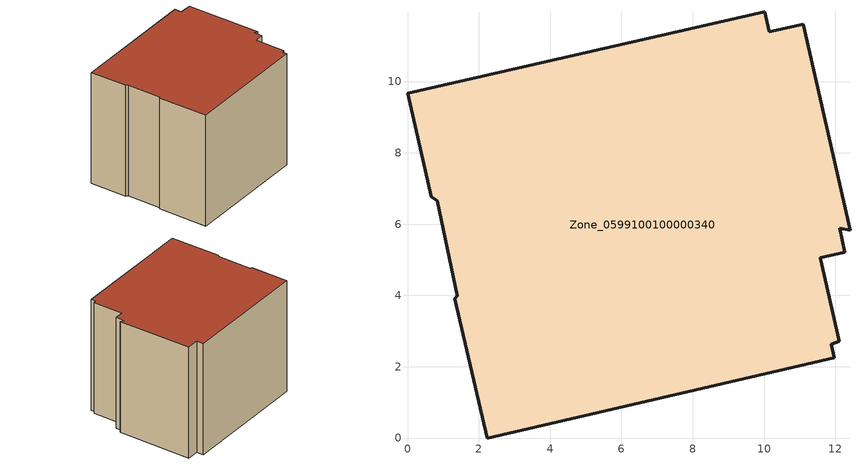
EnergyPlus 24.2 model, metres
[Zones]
Zone_0599100100000340
 floor ground (C_G): 12.12,5.89 12.26,5.21 11.58,5.05 12.11,2.72 11.89,2.63 11.97,2.25 2.23,0 1.33,3.9 1.4,3.99 0.84,6.66 0.67,6.77 0,9.68 10.03,11.95 10.15,11.4 11.1,11.61 12.41,5.83 z0
 wall outside (C_F): 10.15,11.4 10.03,11.95 0,9.68 0.67,6.77 0.84,6.66 1.4,3.99 1.33,3.9 2.23,0 11.97,2.25 11.89,2.63 12.11,2.72 11.58,5.05 12.26,5.21 12.12,5.89 12.41,5.83 11.1,11.61 10.15,11.4 z0:9.25
 roof outside (C_R): 12.41,5.83 11.1,11.61 10.15,11.4 10.03,11.95 0,9.68 0.67,6.77 0.84,6.66 1.4,3.99 1.33,3.9 2.23,0 11.97,2.25 11.89,2.63 12.11,2.72 11.58,5.05 12.26,5.21 12.12,5.89 z9.25
[BUILDING]
Pand.0599100100000340: North Axis=0; Terrain=City; Loads Convergence Tolerance Value=0.04; Temperature Convergence Tolerance Value=0.4; Solar Distribution=FullExterior; Maximum Number of Warmup Days=25; Minimum Number of Warmup Days=1
[Site:Location]
Rotterdam.The.Hague.AP_ZH_NLD Design_Conditions: Latitude=51.96; Longitude=4.45; Time Zone=1; Elevation=-4.5
[SITE:GROUNDTEMPERATURE:BUILDINGSURFACE]
18, 18, 18, 18, 18, 18, 18, 18, 18, 18, 18, 18
[MATERIAL] Thermal Absorptance=0.9; Solar Absorptance=0.7; Visible Absorptance=0.7
Name | Roughness | Thickness | Conductivity | Density | Specific Heat
G.D.2006-2014 | MediumSmooth | 0.15 | 0.06 | 540 | 1210
F.D.2006-2014 | Rough | 0.3 | 0.12 | 1920 | 840
R.D.2006-2014 | MediumRough | 0.2 | 0.08 | 1500 | 1000
[CONSTRUCTION]
C_G: G.D.2006-2014
C_F: F.D.2006-2014
C_R: R.D.2006-2014
[ZONE]
Zone_0599100100000340: Type=1; Multiplier=1; Ceiling Height=Autocalculate; Volume=Autocalculate; Floor Area=autocalculate; Part of Total Floor Area=Yes
[ZONEINFILTRATION:DESIGNFLOWRATE]
Infil_Zone_0599100100000340: Zone or ZoneList or Space or SpaceList=Zone_0599100100000340; Schedule=AlwaysOn; Design Flow Rate Calculation Method=Flow/Area; Flow Rate per Floor Area=0.0021; Constant Term Coefficient=1; Temperature Term Coefficient=0; Velocity Term Coefficient=0; Velocity Squared Term Coefficient=0
[HVACTEMPLATE:ZONE:IDEALLOADSAIRSYSTEM]
Zone_0599100100000340: Maximum Heating Supply Air Temperature=50; Minimum Cooling Supply Air Temperature=13; Maximum Heating Supply Air Humidity Ratio=0.0156; Minimum Cooling Supply Air Humidity Ratio=0.0077; Heating Limit=NoLimit; Cooling Limit=NoLimit; Dehumidification Control Type=ConstantSensibleHeatRatio; Cooling Sensible Heat Ratio=0.7; Dehumidification Setpoint=60; Humidification Control Type=None; Humidification Setpoint=30; Outdoor Air Method=None; Outdoor Air Flow Rate per Person=0.00944; Outdoor Air Flow Rate per Zone Floor Area=0; Outdoor Air Flow Rate per Zone=0; Demand Controlled Ventilation Type=None; Outdoor Air Economizer Type=NoEconomizer; Heat Recovery Type=None; Sensible Heat Recovery Effectiveness=0.7; Latent Heat Recovery Effectiveness=0.65
[ZONECONTROL:THERMOSTAT]
ThermostatControl_Zone_0599100100000340: Zone or ZoneList=Zone_0599100100000340; Control Type Schedule=DualSetpointControlType; Control 1=Thermostat_Zone_0599100100000340; Temperature Difference Between Cutout And Setpoint=0
[THERMOSTATSETPOINT:DUALSETPOINT]
Thermostat_Zone_0599100100000340: Heating Setpoint Temperature Schedule=HeatingSetpoint_Zone_0599100100000340; Cooling Setpoint Temperature Schedule=CoolingSetpoint_Zone_0599100100000340
[SCHEDULE:COMPACT]
HeatingSetpoint_Zone_0599100100000340: Through: 12/31, For: AllDays, Until: 24:00, 21
CoolingSetpoint_Zone_0599100100000340: Through: 12/31, For: AllDays, Until: 24:00, 24
DualSetpointControlType: Through: 12/31, For: AllDays, Until: 24:00, 4
AlwaysOn: Through: 12/31, For: AllDays, Until: 24:00, 1
